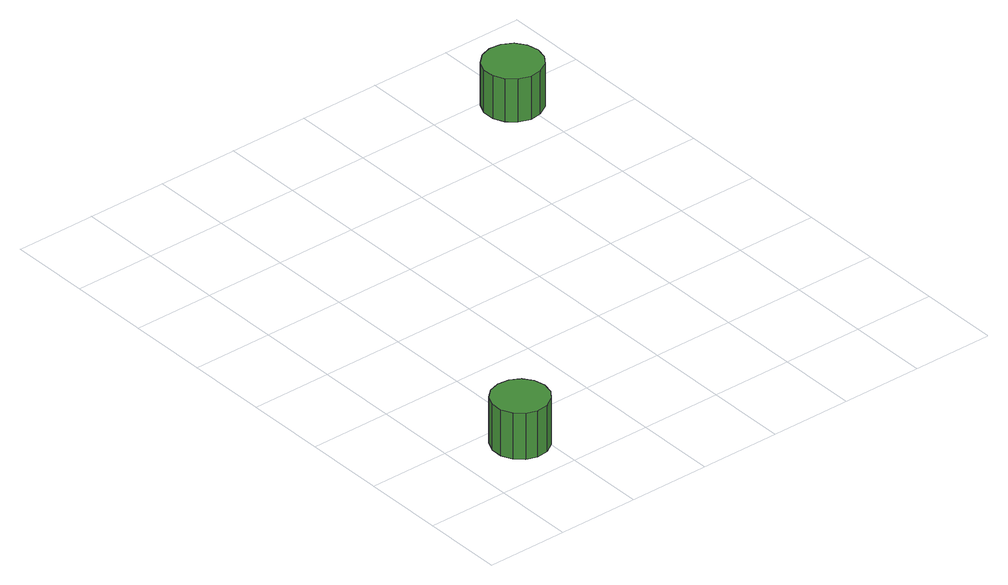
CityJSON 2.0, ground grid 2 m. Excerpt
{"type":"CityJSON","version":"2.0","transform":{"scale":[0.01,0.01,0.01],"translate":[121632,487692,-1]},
"CityObjects":{
"tree1":{"type":"SolitaryVegetationObject","attributes":{"function":"something"},"geometry":[{"type":"MultiSurface","lod":"1","boundaries":[[[0,1,2,3,4,5,6,7,8,9,10,11,12,13,14]],[[15,16,17,18,19,20,21,22,23,24,25,26,27,28,29]],[[0,29,28,1]],[[1,28,27,2]],[[2,27,26,3]],[[3,26,25,4]],[[4,25,24,5]],[[5,24,23,6]],[[6,23,22,7]],[[7,22,21,8]],[[8,21,20,9]],[[9,20,19,10]],[[10,19,18,11]],[[11,18,17,12]],[[12,17,16,13]],[[13,16,15,14]],[[14,15,29,0]]]}]},
"tree2":{"type":"SolitaryVegetationObject","attributes":{"function":"something"},"geometry":[{"type":"MultiSurface","lod":"1","boundaries":[[[30,31,32,33,34,35,36,37,38,39,40,41,42,43,44]],[[45,46,47,48,49,50,51,52,53,54,55,56,57,58,59]],[[30,59,58,31]],[[31,58,57,32]],[[32,57,56,33]],[[33,56,55,34]],[[34,55,54,35]],[[35,54,53,36]],[[36,53,52,37]],[[37,52,51,38]],[[38,51,50,39]],[[39,50,49,40]],[[40,49,48,41]],[[41,48,47,42]],[[42,47,46,43]],[[43,46,45,44]],[[44,45,59,30]]]}]}
},
"vertices":[
[224,129,201],[218,157,201],[201,180,201],[177,194,201],[148,197,201],[121,189,201],[100,170,201],[89,144,201],[89,115,201],[100,89,201],[121,70,201],[148,61,201],[177,64,201],[201,79,201],[218,102,201],[218,102,81],[201,79,81],[177,64,81],[148,61,81],[121,70,81],[100,89,81],[89,115,81],[89,144,81],[100,170,81],[121,189,81],[148,197,81],[177,194,81],[201,180,81],[218,157,81],[224,129,81],
[1050,1147,198],[1044,1176,198],[1027,1200,198],[1001,1215,198],[972,1218,198],[944,1209,198],[922,1189,198],[910,1162,198],[910,1133,198],[922,1106,198],[944,1086,198],[972,1077,198],[1001,1080,198],[1027,1095,198],[1044,1119,198],[1044,1119,86],[1027,1095,86],[1001,1080,86],[972,1077,86],[944,1086,86],[922,1106,86],[910,1133,86],[910,1162,86],[922,1189,86],[944,1209,86],[972,1218,86],[1001,1215,86],[1027,1200,86],[1044,1176,86],[1050,1147,86]
]}
